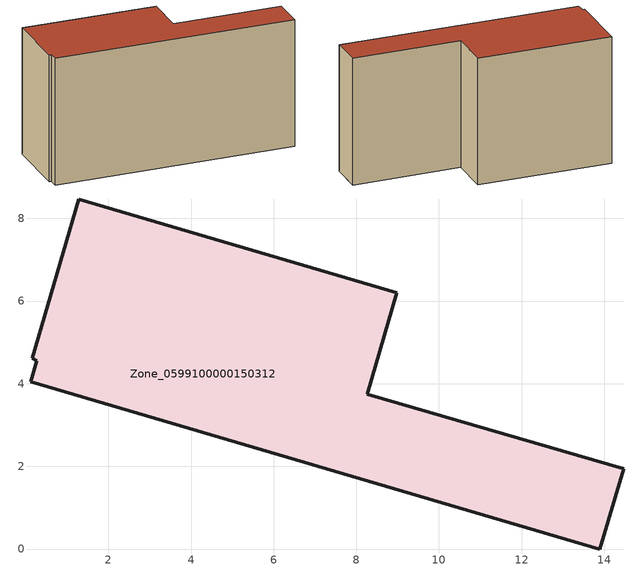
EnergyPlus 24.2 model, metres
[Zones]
Zone_0599100000150312
 floor ground (C_G): 0.27,4.56 0.16,4.62 1.28,8.47 8.98,6.2 8.26,3.75 14.47,1.94 13.89,0 0.12,4.04 z0
 wall outside (C_F): 8.26,3.75 8.98,6.2 1.28,8.47 0.16,4.62 0.27,4.56 0.12,4.04 13.89,0 14.47,1.94 8.26,3.75 z0:7.69
 roof outside (C_R): 0.16,4.62 0.27,4.56 0.12,4.04 13.89,0 14.47,1.94 8.26,3.75 8.98,6.2 1.28,8.47 z7.69
[BUILDING]
Pand.0599100000150312: North Axis=0; Terrain=City; Loads Convergence Tolerance Value=0.04; Temperature Convergence Tolerance Value=0.4; Solar Distribution=FullExterior; Maximum Number of Warmup Days=25; Minimum Number of Warmup Days=1
[Site:Location]
Rotterdam.The.Hague.AP_ZH_NLD Design_Conditions: Latitude=51.96; Longitude=4.45; Time Zone=1; Elevation=-4.5
[SITE:GROUNDTEMPERATURE:BUILDINGSURFACE]
18, 18, 18, 18, 18, 18, 18, 18, 18, 18, 18, 18
[MATERIAL] Thermal Absorptance=0.9; Solar Absorptance=0.7; Visible Absorptance=0.7
Name | Roughness | Thickness | Conductivity | Density | Specific Heat
G.TI.1946 | MediumSmooth | 0.15 | 1 | 540 | 1210
F.TI.1946 | Rough | 0.3 | 0.857143 | 1920 | 840
R.TI.1946 | MediumRough | 0.2 | 0.1 | 1500 | 1000
[CONSTRUCTION]
C_G: G.TI.1946
C_F: F.TI.1946
C_R: R.TI.1946
[ZONE]
Zone_0599100000150312: Type=1; Multiplier=1; Ceiling Height=Autocalculate; Volume=Autocalculate; Floor Area=autocalculate; Part of Total Floor Area=Yes
[ZONEINFILTRATION:DESIGNFLOWRATE]
Infil_Zone_0599100000150312: Zone or ZoneList or Space or SpaceList=Zone_0599100000150312; Schedule=AlwaysOn; Design Flow Rate Calculation Method=Flow/Area; Flow Rate per Floor Area=0.003; Constant Term Coefficient=1; Temperature Term Coefficient=0; Velocity Term Coefficient=0; Velocity Squared Term Coefficient=0
[HVACTEMPLATE:ZONE:IDEALLOADSAIRSYSTEM]
Zone_0599100000150312: Maximum Heating Supply Air Temperature=50; Minimum Cooling Supply Air Temperature=13; Maximum Heating Supply Air Humidity Ratio=0.0156; Minimum Cooling Supply Air Humidity Ratio=0.0077; Heating Limit=NoLimit; Cooling Limit=NoLimit; Dehumidification Control Type=ConstantSensibleHeatRatio; Cooling Sensible Heat Ratio=0.7; Dehumidification Setpoint=60; Humidification Control Type=None; Humidification Setpoint=30; Outdoor Air Method=None; Outdoor Air Flow Rate per Person=0.00944; Outdoor Air Flow Rate per Zone Floor Area=0; Outdoor Air Flow Rate per Zone=0; Demand Controlled Ventilation Type=None; Outdoor Air Economizer Type=NoEconomizer; Heat Recovery Type=None; Sensible Heat Recovery Effectiveness=0.7; Latent Heat Recovery Effectiveness=0.65
[ZONECONTROL:THERMOSTAT]
ThermostatControl_Zone_0599100000150312: Zone or ZoneList=Zone_0599100000150312; Control Type Schedule=DualSetpointControlType; Control 1=Thermostat_Zone_0599100000150312; Temperature Difference Between Cutout And Setpoint=0
[THERMOSTATSETPOINT:DUALSETPOINT]
Thermostat_Zone_0599100000150312: Heating Setpoint Temperature Schedule=HeatingSetpoint_Zone_0599100000150312; Cooling Setpoint Temperature Schedule=CoolingSetpoint_Zone_0599100000150312
[SCHEDULE:COMPACT]
HeatingSetpoint_Zone_0599100000150312: Through: 12/31, For: AllDays, Until: 24:00, 21
CoolingSetpoint_Zone_0599100000150312: Through: 12/31, For: AllDays, Until: 24:00, 24
DualSetpointControlType: Through: 12/31, For: AllDays, Until: 24:00, 4
AlwaysOn: Through: 12/31, For: AllDays, Until: 24:00, 1
